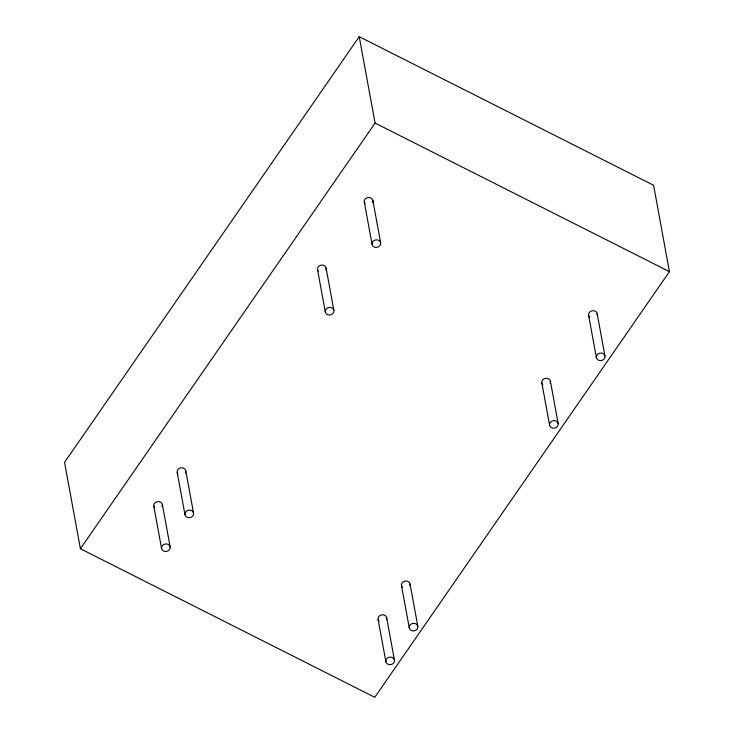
<?xml version="1.0" encoding="UTF-8"?>
<svg xmlns="http://www.w3.org/2000/svg" width="734" height="734" viewBox="0 0 734 734"><rect width="100%" height="100%" fill="white"/><g stroke="black" fill="none" stroke-linecap="round" stroke-linejoin="round"><path stroke-width="1.1" d="M359.229 36.7L64.555 462.356L80.41 548.738L374.771 697.3L669.445 271.644L653.59 185.262L359.229 36.7L375.083 123.073L80.41 548.738M375.083 123.073L669.445 271.644M597.192 313.73L604.963 356.073A4.358 3.789 -10.4 0 1 599.109 360.458A4.358 3.789 -10.4 0 1 597.944 353.999A4.358 3.789 -10.4 0 1 604.963 356.073M588.613 315.281L596.384 357.614M550.408 381.304L558.179 423.646A4.358 3.789 -10.4 0 1 552.326 428.032A4.358 3.789 -10.4 0 1 551.17 421.573A4.358 3.789 -10.4 0 1 558.179 423.646M541.83 382.845L549.601 425.188M372.89 200.52L380.662 242.862A4.358 3.789 -10.4 0 1 374.808 247.257A4.358 3.789 -10.4 0 1 373.652 240.798A4.358 3.789 -10.4 0 1 380.662 242.862M364.312 202.07L372.083 244.413M410.067 584.016L417.839 626.359A4.358 3.789 -10.4 0 1 411.994 630.754A4.358 3.789 -10.4 0 1 410.829 624.295A4.358 3.789 -10.4 0 1 417.839 626.359M401.498 585.567L409.269 627.909M326.107 268.094L333.878 310.436A4.358 3.789 -10.4 0 1 328.025 314.822A4.358 3.789 -10.4 0 1 326.869 308.363A4.358 3.789 -10.4 0 1 333.878 310.436M386.68 617.808L394.452 660.15A4.358 3.789 -10.4 0 1 388.598 664.536A4.358 3.789 -10.4 0 1 387.442 658.077A4.358 3.789 -10.4 0 1 394.452 660.15M317.528 269.644L325.3 311.987M378.102 619.358L385.873 661.701M185.775 470.815L193.547 513.158A4.358 3.789 -10.4 0 1 187.693 517.543A4.358 3.789 -10.4 0 1 186.528 511.084A4.358 3.789 -10.4 0 1 193.547 513.158M177.197 472.366L184.968 514.699M162.379 504.597L170.15 546.94A4.358 3.789 -10.4 0 1 164.297 551.335A4.358 3.789 -10.4 0 1 163.141 544.876A4.358 3.789 -10.4 0 1 170.15 546.94M153.801 506.148L161.572 548.491M379.148 621.248A4.358 3.789 -10.4 0 1 379.01 616.34A4.358 3.789 -10.4 0 1 384.515 615.175A4.358 3.789 -10.4 0 1 386.479 619.689M402.535 587.466A4.358 3.789 -10.4 0 1 404.81 581.126A4.358 3.789 -10.4 0 1 409.967 585.64M542.876 384.744A4.358 3.789 -10.4 0 1 542.811 379.762A4.358 3.789 -10.4 0 1 548.426 378.753A4.358 3.789 -10.4 0 1 550.087 383.442M589.87 317.354A4.358 3.789 -10.4 0 1 589.338 312.491A4.358 3.789 -10.4 0 1 594.751 310.977A4.358 3.789 -10.4 0 1 597.081 315.345M154.47 507.625A4.358 3.789 -10.4 0 1 157.727 501.597A4.358 3.789 -10.4 0 1 162.058 506.735M178.041 474.054A4.358 3.789 -10.4 0 1 178.307 469.136A4.358 3.789 -10.4 0 1 183.876 468.31A4.358 3.789 -10.4 0 1 185.454 472.953M318.198 271.121A4.358 3.789 -10.4 0 1 321.308 265.112A4.358 3.789 -10.4 0 1 325.905 269.974M365.156 203.758A4.358 3.789 -10.4 0 1 365.422 198.841A4.358 3.789 -10.4 0 1 370.991 198.015A4.358 3.789 -10.4 0 1 372.569 202.657"/></g></svg>
